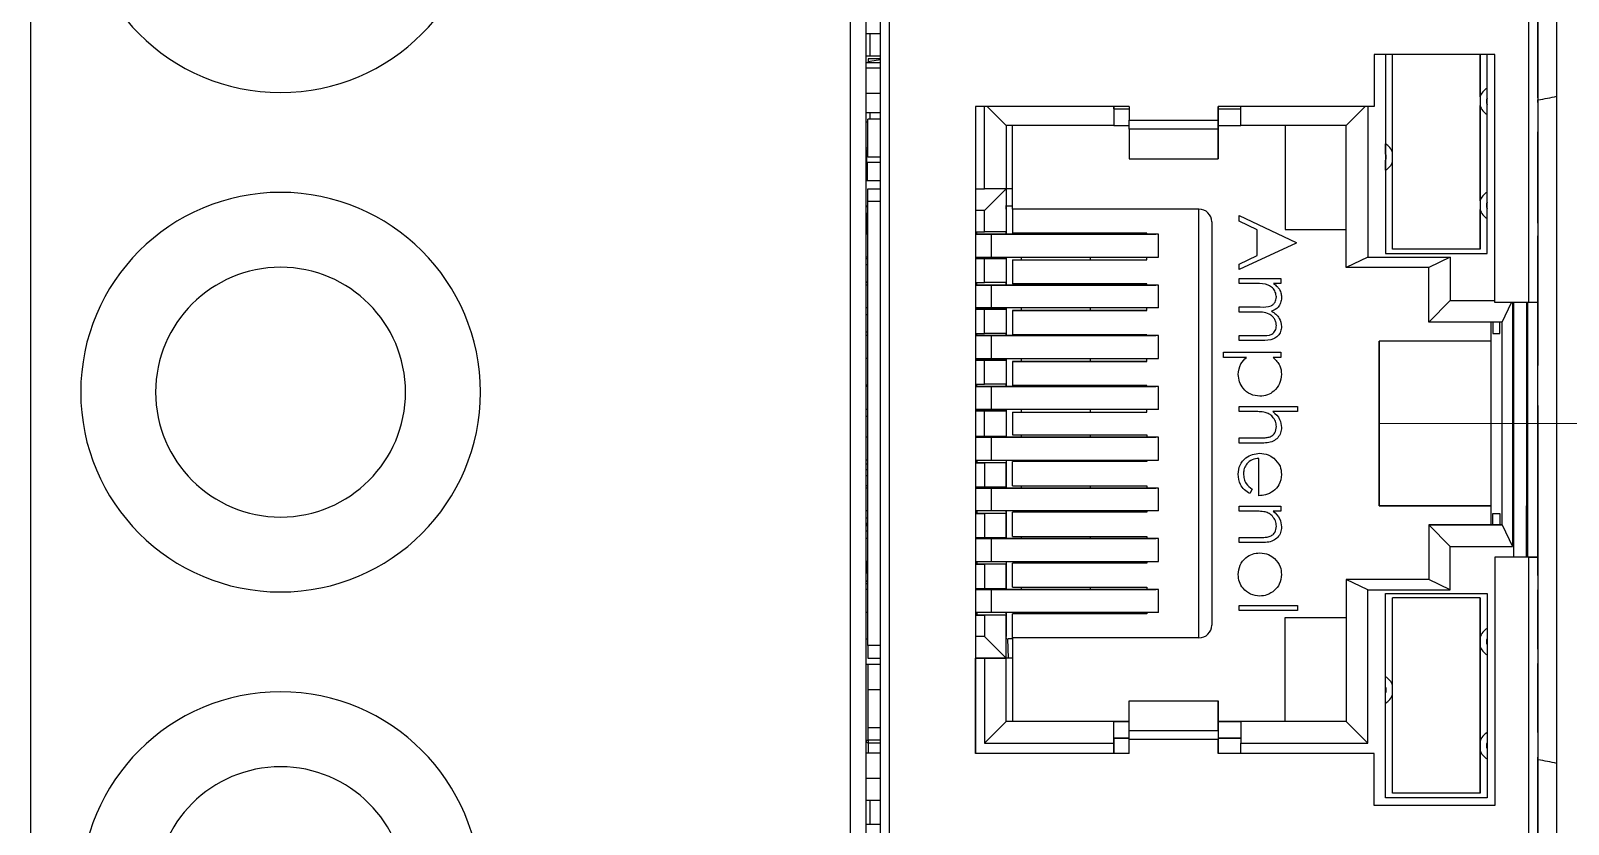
# Model space of a CAD drawing. Header units: millimetres. Extents: x 16 to 196, y 45 to 267.
# Drawn here: x 15.93 to 46.7, y 158.14 to 174.02 of the extents above; entities that cross this region are included whole.
import ezdxf

# ---------------------------------------------------------------- set-up
doc = ezdxf.new("R2010")
doc.units = ezdxf.units.MM

msp = doc.modelspace()

# ---------------------------------------------------------------- linework, layer by layer
at = {"color": 7, "linetype": 'Continuous', "lineweight": 25}
for p, q in [((15.932, 121.788), (15.932, 241.788)), ((32.642, 190.205), (32.642, 141.867)), ((32.937, 142.082), (32.937, 189.986)), ((33.114, 189.808), (33.114, 142.259)), ((32.34, 142.583), (32.34, 189.488)), ((46.472, 142.583), (46.472, 189.488)), ((45.916, 168.583), (45.916, 179.233)), ((46.094, 179.233), (46.094, 168.583)), ((46.094, 175.178), (46.094, 172.638)), ((46.094, 173.772), (46.094, 175.134)), ((46.094, 175.134), (46.094, 173.258)), ((46.094, 173.772), (46.094, 175.134)), ((46.094, 173.397), (46.094, 174.99)), ((46.094, 173.931), (46.094, 174.942)), ((32.937, 173.963), (32.642, 173.963)), ((46.094, 173.772), (46.094, 174.001)), ((46.094, 174.001), (46.094, 173.772)), ((46.094, 172.848), (46.094, 173.859)), ((45.23, 173.552), (42.817, 173.552)), ((42.817, 173.552), (42.817, 172.511)), ((43.046, 173.552), (43.046, 169.564)), ((43.046, 173.552), (43.046, 171.759)), ((43.186, 169.653), (43.186, 173.565)), ((44.938, 173.565), (44.938, 169.653)), ((44.938, 172.699), (44.938, 173.552)), ((45.078, 169.564), (45.078, 173.552)), ((45.23, 168.583), (45.23, 173.552)), ((46.094, 173.598), (46.094, 173.772)), ((46.094, 173.598), (46.094, 173.657)), ((46.094, 173.657), (46.094, 173.514)), ((46.094, 173.589), (46.094, 173.357)), ((46.094, 173.242), (46.094, 173.589)), ((46.094, 173.421), (46.094, 173.589)), ((46.094, 172.681), (46.094, 173.589)), ((32.937, 173.513), (32.642, 173.513)), ((32.642, 173.388), (32.937, 173.388)), ((32.937, 173.275), (32.642, 173.275)), ((32.692, 173.463), (32.692, 173.395)), ((32.937, 173.463), (32.692, 173.463)), ((32.937, 173.444), (32.725, 173.407)), ((46.094, 173.421), (46.094, 173.242)), ((46.094, 173.397), (46.094, 173.258)), ((32.937, 172.767), (32.642, 172.767)), ((44.938, 172.699), (44.938, 172.699)), ((46.094, 172.638), (46.094, 172.13)), ((46.094, 172.587), (46.094, 172.638)), ((32.642, 172.388), (32.937, 172.388)), ((37.915, 172.511), (34.842, 172.511)), ((34.842, 172.511), (34.842, 159.557)), ((34.842, 172.511), (34.842, 170.86)), ((35.019, 170.86), (35.019, 172.511)), ((35.451, 172.13), (35.07, 172.511)), ((37.61, 172.46), (37.61, 172.511)), ((37.61, 172.511), (37.61, 172.13)), ((37.61, 172.46), (37.915, 172.46)), ((37.61, 172.46), (37.61, 172.13)), ((37.915, 172.511), (37.915, 172.234)), ((42.817, 172.511), (39.693, 172.511)), ((39.693, 172.511), (39.693, 172.234)), ((39.693, 172.257), (39.693, 172.511)), ((39.693, 172.46), (40.15, 172.46)), ((40.15, 172.13), (40.15, 172.511)), ((42.258, 172.13), (42.639, 172.511)), ((42.69, 172.511), (42.69, 169.488)), ((44.938, 170.617), (44.938, 172.525)), ((46.094, 172.587), (46.094, 171.435)), ((32.683, 172.193), (32.642, 172.193)), ((32.683, 172.193), (32.642, 172.193)), ((32.683, 171.495), (32.683, 172.257)), ((32.937, 172.257), (32.683, 172.257)), ((32.937, 172.257), (32.683, 172.257)), ((32.683, 172.257), (32.683, 172.257)), ((37.61, 172.13), (35.451, 172.13)), ((35.451, 172.13), (35.451, 170.86)), ((35.451, 172.13), (35.451, 170.86)), ((35.578, 170.453), (35.578, 172.13)), ((37.61, 172.13), (37.61, 172.13)), ((37.61, 172.13), (37.915, 172.13)), ((37.915, 172.234), (39.693, 172.234)), ((37.915, 172.057), (37.915, 172.234)), ((39.693, 172.057), (37.915, 172.057)), ((37.915, 172.057), (37.915, 171.457)), ((39.693, 171.659), (39.693, 172.257)), ((39.693, 172.234), (39.693, 172.057)), ((39.693, 172.13), (40.15, 172.13)), ((39.693, 172.057), (39.693, 171.457)), ((42.258, 172.13), (40.15, 172.13)), ((41.039, 172.13), (41.039, 170.047)), ((42.258, 169.285), (42.258, 172.13)), ((46.094, 172.002), (46.094, 171.435)), ((46.094, 171.735), (46.094, 172.002)), ((46.094, 171.519), (46.094, 171.735)), ((32.642, 171.683), (32.683, 171.683)), ((32.642, 171.623), (32.657, 171.623)), ((32.657, 171.388), (32.642, 171.388)), ((32.657, 171.638), (32.683, 171.638)), ((32.657, 171.623), (32.657, 171.638)), ((32.657, 171.623), (32.657, 171.388)), ((32.937, 171.388), (32.657, 171.388)), ((32.657, 171.021), (32.657, 171.388)), ((32.937, 171.495), (32.683, 171.495)), ((37.915, 171.457), (39.693, 171.457)), ((39.693, 171.457), (39.693, 171.659)), ((43.046, 171.558), (43.046, 171.431)), ((46.094, 170.656), (46.094, 171.519)), ((46.094, 171.202), (46.094, 171.435)), ((43.046, 171.231), (43.046, 169.564)), ((32.937, 171.021), (32.642, 171.021)), ((32.683, 170.606), (32.683, 170.86)), ((32.683, 170.86), (32.937, 170.86)), ((34.842, 170.86), (34.842, 170.428)), ((34.842, 170.86), (35.019, 170.86)), ((35.451, 170.86), (35.019, 170.86)), ((35.451, 170.86), (35.019, 170.428)), ((35.578, 170.861), (35.451, 170.861)), ((35.451, 170.86), (35.451, 169.997)), ((35.451, 170.86), (35.451, 170.453)), ((46.094, 170.741), (46.094, 170.947)), ((32.683, 170.513), (32.642, 170.513)), ((32.683, 161.718), (32.683, 170.606)), ((35.451, 170.453), (35.451, 170.513)), ((35.451, 170.513), (35.451, 170.428)), ((46.094, 170.741), (46.094, 170.174)), ((46.094, 170.741), (46.094, 167.325)), ((46.094, 170.44), (46.094, 170.656)), ((32.683, 170.363), (32.642, 170.363)), ((32.642, 170.203), (32.657, 170.203)), ((32.657, 170.188), (32.657, 170.203)), ((32.683, 170.188), (32.657, 170.188)), ((32.657, 169.988), (32.657, 170.188)), ((34.842, 170.428), (34.842, 169.997)), ((35.019, 170.428), (34.842, 170.428)), ((35.019, 169.997), (35.019, 170.428)), ((35.451, 170.428), (35.451, 169.952)), ((39.312, 170.453), (35.578, 170.453)), ((35.578, 170.453), (35.578, 169.971)), ((39.312, 161.868), (39.312, 170.453)), ((39.566, 170.199), (39.566, 162.122)), ((40.113, 170.215), (40.113, 170.327)), ((40.113, 170.327), (41.256, 169.784)), ((40.479, 170.041), (40.113, 170.215)), ((44.938, 169.653), (44.938, 170.443)), ((46.094, 170.174), (46.094, 170.44)), ((32.642, 169.988), (32.683, 169.988)), ((32.683, 169.952), (32.642, 169.952)), ((34.842, 169.997), (34.842, 169.464)), ((34.842, 169.997), (35.019, 169.997)), ((35.151, 169.952), (34.842, 169.952)), ((34.842, 169.952), (38.448, 169.952)), ((35.451, 169.997), (35.019, 169.997)), ((38.505, 169.952), (35.151, 169.952)), ((35.151, 169.952), (35.151, 169.492)), ((35.451, 169.952), (35.451, 169.997)), ((35.451, 169.997), (35.451, 169.997)), ((38.271, 169.971), (35.578, 169.971)), ((35.753, 169.971), (35.753, 169.952)), ((37.131, 169.971), (37.131, 169.952)), ((38.271, 169.952), (38.271, 169.971)), ((38.505, 169.952), (38.271, 169.952)), ((38.505, 169.492), (38.505, 169.952)), ((40.479, 169.523), (40.479, 170.041)), ((41.039, 170.047), (42.258, 170.047)), ((46.094, 169.917), (46.094, 169.693)), ((46.094, 169.661), (46.094, 169.917)), ((41.256, 169.77), (40.113, 169.242)), ((41.256, 169.784), (41.256, 169.77)), ((43.046, 169.564), (45.078, 169.564)), ((43.046, 169.564), (43.046, 169.564)), ((43.046, 169.564), (45.078, 169.564)), ((44.938, 169.653), (43.186, 169.653)), ((44.938, 169.653), (44.938, 169.653)), ((32.683, 169.492), (32.642, 169.492)), ((32.642, 169.463), (32.683, 169.463)), ((32.683, 169.338), (32.642, 169.338)), ((34.837, 169.492), (35.151, 169.492)), ((34.842, 169.464), (34.842, 168.981)), ((34.865, 169.464), (34.842, 169.464)), ((34.842, 169.464), (35.019, 169.464)), ((35.451, 169.464), (34.865, 169.464)), ((35.019, 169.464), (35.451, 169.464)), ((35.019, 168.981), (35.019, 169.464)), ((35.151, 169.492), (38.505, 169.492)), ((35.451, 169.464), (35.451, 169.492)), ((35.451, 169.492), (35.451, 168.931)), ((35.451, 169.464), (35.451, 169.464)), ((35.451, 169.464), (35.451, 168.981)), ((35.578, 169.437), (35.578, 168.955)), ((35.578, 169.437), (38.271, 169.437)), ((35.753, 169.492), (35.753, 169.437)), ((37.131, 169.492), (37.131, 169.437)), ((38.271, 169.437), (38.271, 169.492)), ((40.113, 169.354), (40.479, 169.523)), ((40.113, 169.242), (40.113, 169.354)), ((42.69, 169.488), (42.258, 169.285)), ((43.909, 169.285), (42.258, 169.285)), ((42.69, 169.488), (44.341, 169.488)), ((44.341, 169.488), (43.909, 169.285)), ((43.909, 168.193), (43.909, 169.285)), ((44.341, 169.488), (44.341, 168.625)), ((32.642, 168.988), (32.683, 168.988)), ((32.683, 168.988), (32.642, 168.988)), ((32.683, 168.931), (32.642, 168.931)), ((34.842, 168.981), (34.842, 168.448)), ((34.842, 168.981), (35.019, 168.981)), ((34.842, 168.931), (38.448, 168.931)), ((35.451, 168.981), (35.019, 168.981)), ((38.505, 168.931), (35.151, 168.931)), ((35.151, 168.931), (35.151, 168.474)), ((35.451, 168.931), (35.451, 168.981)), ((35.451, 168.981), (35.451, 168.931)), ((35.451, 168.981), (35.451, 168.981)), ((35.451, 168.981), (35.451, 168.981)), ((38.271, 168.955), (35.578, 168.955)), ((35.753, 168.955), (35.753, 168.931)), ((37.131, 168.955), (37.131, 168.931)), ((38.271, 168.931), (38.271, 168.955)), ((38.505, 168.931), (38.271, 168.931)), ((38.505, 168.474), (38.505, 168.931)), ((40.113, 168.964), (40.113, 169.066)), ((40.113, 169.066), (40.948, 169.066)), ((40.465, 168.964), (40.113, 168.964)), ((40.948, 168.964), (40.803, 168.964)), ((40.948, 169.066), (40.948, 168.964)), ((46.094, 168.795), (46.094, 169.051)), ((43.909, 168.193), (44.341, 168.625)), ((44.341, 168.625), (45.23, 168.625)), ((32.683, 168.474), (32.642, 168.474)), ((32.683, 168.338), (32.642, 168.338)), ((34.842, 168.448), (34.842, 167.965)), ((34.865, 168.448), (34.842, 168.448)), ((34.842, 168.448), (35.019, 168.448)), ((34.943, 168.448), (34.842, 168.448)), ((35.451, 168.448), (34.865, 168.448)), ((34.943, 168.448), (35.451, 168.448)), ((35.019, 167.965), (35.019, 168.448)), ((35.019, 168.448), (35.451, 168.448)), ((38.505, 168.474), (35.151, 168.474)), ((35.451, 168.448), (35.451, 168.474)), ((35.451, 168.474), (35.451, 167.92)), ((35.451, 168.448), (35.451, 167.965)), ((35.451, 168.448), (35.451, 168.448)), ((35.578, 168.421), (35.578, 167.939)), ((35.578, 168.421), (38.271, 168.421)), ((35.578, 168.421), (35.578, 168.421)), ((38.271, 168.421), (35.578, 168.421)), ((35.753, 168.474), (35.753, 168.421)), ((37.131, 168.474), (37.131, 168.421)), ((38.271, 168.421), (38.271, 168.474)), ((40.113, 168.392), (40.113, 168.495)), ((40.113, 168.495), (40.538, 168.495)), ((40.438, 168.392), (40.113, 168.392)), ((45.916, 168.583), (45.23, 168.583)), ((45.382, 168.193), (45.566, 168.583)), ((45.586, 168.583), (45.586, 163.697)), ((45.611, 163.485), (45.611, 168.583)), ((45.865, 168.583), (45.865, 163.485)), ((45.865, 168.583), (45.865, 167.964)), ((45.865, 168.583), (45.865, 167.812)), ((45.891, 163.485), (45.891, 168.583)), ((46.094, 168.583), (45.916, 168.583)), ((46.094, 163.485), (46.094, 168.583)), ((45.382, 168.193), (43.909, 168.193)), ((45.154, 168.193), (45.154, 164.129)), ((45.19, 168.193), (45.19, 167.964)), ((45.332, 167.964), (45.332, 168.193)), ((45.382, 164.129), (45.382, 168.193)), ((46.094, 167.929), (46.094, 168.185)), ((32.683, 167.988), (32.642, 167.988)), ((32.683, 167.92), (32.642, 167.92)), ((34.842, 167.965), (34.842, 167.432)), ((34.842, 167.965), (35.019, 167.965)), ((35.151, 167.92), (34.842, 167.92)), ((34.842, 167.92), (38.448, 167.92)), ((35.451, 167.965), (35.019, 167.965)), ((38.505, 167.92), (35.151, 167.92)), ((35.151, 167.92), (35.151, 167.46)), ((35.451, 167.92), (35.451, 167.965)), ((35.451, 167.965), (35.451, 167.965)), ((38.271, 167.939), (35.578, 167.939)), ((35.753, 167.939), (35.753, 167.92)), ((37.131, 167.939), (37.131, 167.92)), ((38.271, 167.92), (38.271, 167.939)), ((38.505, 167.92), (38.271, 167.92)), ((38.505, 167.46), (38.505, 167.92)), ((40.113, 167.821), (40.113, 167.923)), ((40.113, 167.923), (40.566, 167.923)), ((40.566, 167.821), (40.113, 167.821)), ((42.919, 167.812), (42.919, 164.51)), ((45.154, 167.812), (42.919, 167.812)), ((42.919, 164.51), (42.919, 167.812)), ((45.19, 167.964), (45.332, 167.964)), ((45.865, 167.812), (45.865, 167.812)), ((45.865, 167.812), (45.865, 164.51)), ((32.683, 167.46), (32.642, 167.46)), ((34.837, 167.46), (35.151, 167.46)), ((34.842, 167.432), (34.842, 166.949)), ((34.865, 167.432), (34.842, 167.432)), ((34.842, 167.432), (35.019, 167.432)), ((35.451, 167.432), (34.865, 167.432)), ((35.019, 167.432), (35.451, 167.432)), ((35.019, 166.949), (35.019, 167.432)), ((35.151, 167.46), (38.505, 167.46)), ((35.451, 167.432), (35.451, 167.46)), ((35.451, 167.46), (35.451, 166.899)), ((35.451, 167.432), (35.451, 167.432)), ((35.451, 167.432), (35.451, 166.949)), ((35.578, 167.405), (35.578, 166.923)), ((35.578, 167.405), (38.271, 167.405)), ((35.578, 167.405), (35.578, 167.405)), ((38.271, 167.405), (35.578, 167.405)), ((35.753, 167.46), (35.753, 167.405)), ((37.131, 167.46), (37.131, 167.405)), ((38.271, 167.405), (38.271, 167.46)), ((39.805, 167.484), (39.805, 167.586)), ((39.805, 167.586), (40.948, 167.586)), ((40.264, 167.484), (39.805, 167.484)), ((40.948, 167.484), (40.794, 167.484)), ((40.948, 167.586), (40.948, 167.484)), ((46.094, 167.544), (46.094, 167.325)), ((46.094, 167.287), (46.094, 167.544)), ((32.642, 166.938), (32.683, 166.938)), ((32.683, 166.899), (32.642, 166.899)), ((34.842, 166.949), (34.842, 166.416)), ((34.842, 166.949), (35.019, 166.949)), ((35.151, 166.899), (34.842, 166.899)), ((34.842, 166.899), (38.448, 166.899)), ((35.451, 166.949), (35.019, 166.949)), ((38.505, 166.899), (35.151, 166.899)), ((35.151, 166.899), (35.151, 166.442)), ((35.451, 166.899), (35.451, 166.949)), ((35.451, 166.949), (35.451, 166.899)), ((35.451, 166.949), (35.451, 166.949)), ((35.451, 166.949), (35.451, 166.949)), ((38.271, 166.923), (35.578, 166.923)), ((35.753, 166.923), (35.753, 166.899)), ((37.131, 166.923), (37.131, 166.899)), ((38.271, 166.899), (38.271, 166.923)), ((38.505, 166.899), (38.271, 166.899)), ((38.505, 166.442), (38.505, 166.899)), ((40.113, 166.399), (40.113, 166.502)), ((40.113, 166.502), (41.285, 166.502)), ((41.285, 166.502), (41.285, 166.399)), ((46.094, 166.518), (46.094, 164.225)), ((32.683, 166.442), (32.642, 166.442)), ((32.683, 166.298), (32.642, 166.298)), ((35.151, 166.442), (34.837, 166.442)), ((34.842, 166.416), (34.842, 165.908)), ((34.865, 166.416), (34.842, 166.416)), ((34.842, 166.416), (35.019, 166.416)), ((34.943, 166.416), (34.842, 166.416)), ((35.451, 166.416), (34.865, 166.416)), ((34.943, 166.416), (35.451, 166.416)), ((35.019, 166.416), (35.451, 166.416)), ((35.019, 165.908), (35.019, 166.416)), ((38.505, 166.442), (35.151, 166.442)), ((35.451, 166.416), (35.451, 166.442)), ((35.451, 166.442), (35.451, 166.416)), ((35.451, 166.442), (35.451, 165.888)), ((35.451, 166.416), (35.451, 166.416)), ((35.451, 166.416), (35.451, 166.416)), ((35.451, 166.416), (35.451, 165.908)), ((35.578, 166.389), (35.578, 165.932)), ((35.578, 166.389), (38.271, 166.389)), ((35.753, 166.442), (35.753, 166.389)), ((37.131, 166.442), (37.131, 166.389)), ((38.271, 166.389), (38.271, 166.442)), ((40.415, 166.399), (40.113, 166.399)), ((41.285, 166.399), (40.791, 166.399)), ((32.683, 165.888), (32.642, 165.888)), ((34.842, 165.908), (34.842, 165.374)), ((34.842, 165.908), (35.019, 165.908)), ((35.151, 165.888), (34.842, 165.888)), ((34.842, 165.888), (38.448, 165.888)), ((35.019, 165.908), (35.451, 165.908)), ((38.505, 165.888), (35.151, 165.888)), ((35.151, 165.888), (35.151, 165.428)), ((35.451, 165.908), (35.451, 165.888)), ((35.451, 165.908), (35.451, 165.908)), ((35.578, 165.932), (38.271, 165.932)), ((35.753, 165.932), (35.753, 165.888)), ((37.131, 165.932), (37.131, 165.888)), ((38.271, 165.932), (38.271, 165.888)), ((38.505, 165.888), (38.271, 165.888)), ((38.505, 165.428), (38.505, 165.888)), ((40.113, 165.769), (40.113, 165.872)), ((40.113, 165.872), (40.506, 165.872)), ((46.094, 165.972), (46.094, 165.716)), ((46.094, 165.972), (46.094, 165.972)), ((46.094, 165.716), (46.094, 165.972)), ((40.54, 165.769), (40.113, 165.769)), ((32.683, 165.428), (32.642, 165.428)), ((32.683, 165.348), (32.642, 165.348)), ((32.642, 165.238), (32.683, 165.238)), ((34.837, 165.428), (35.151, 165.428)), ((34.842, 165.374), (34.842, 164.892)), ((34.865, 165.374), (34.842, 165.374)), ((34.842, 165.374), (35.019, 165.374)), ((35.451, 165.374), (34.865, 165.374)), ((35.451, 165.374), (35.019, 165.374)), ((35.019, 165.374), (35.019, 164.892)), ((35.151, 165.428), (38.505, 165.428)), ((35.451, 165.428), (35.451, 165.374)), ((35.451, 165.428), (35.451, 164.867)), ((35.451, 165.374), (35.451, 165.374)), ((35.451, 164.892), (35.451, 165.374)), ((35.578, 164.916), (35.578, 165.399)), ((38.271, 165.399), (35.578, 165.399)), ((35.753, 165.428), (35.753, 165.399)), ((37.131, 165.428), (37.131, 165.399)), ((38.271, 165.428), (38.271, 165.399)), ((40.509, 164.714), (40.509, 165.462)), ((32.683, 165.113), (32.642, 165.113)), ((46.094, 164.786), (46.094, 165.042)), ((32.683, 164.913), (32.642, 164.913)), ((32.683, 164.867), (32.642, 164.867)), ((34.842, 164.892), (34.842, 164.358)), ((34.842, 164.892), (35.019, 164.892)), ((35.151, 164.867), (34.842, 164.867)), ((34.842, 164.867), (38.448, 164.867)), ((35.019, 164.892), (35.451, 164.892)), ((38.505, 164.867), (35.151, 164.867)), ((35.151, 164.867), (35.151, 164.41)), ((35.451, 164.867), (35.451, 164.917)), ((35.451, 164.917), (35.451, 164.917)), ((35.451, 164.917), (35.451, 164.867)), ((35.451, 164.892), (35.451, 164.867)), ((35.451, 164.892), (35.451, 164.892)), ((35.578, 164.916), (38.271, 164.916)), ((35.753, 164.916), (35.753, 164.867)), ((37.131, 164.916), (37.131, 164.867)), ((38.271, 164.916), (38.271, 164.867)), ((38.505, 164.867), (38.271, 164.867)), ((38.505, 164.41), (38.505, 164.867)), ((40.377, 164.849), (40.329, 164.758)), ((32.683, 164.41), (32.642, 164.41)), ((35.151, 164.41), (34.837, 164.41)), ((34.842, 164.358), (34.842, 163.876)), ((34.865, 164.358), (34.842, 164.358)), ((34.842, 164.358), (35.019, 164.358)), ((35.451, 164.358), (34.865, 164.358)), ((35.019, 164.358), (35.019, 163.876)), ((35.451, 164.358), (35.019, 164.358)), ((38.505, 164.41), (35.151, 164.41)), ((35.451, 164.384), (35.451, 164.41)), ((35.451, 164.41), (35.451, 164.384)), ((35.451, 164.41), (35.451, 164.358)), ((35.451, 164.41), (35.451, 163.856)), ((35.451, 164.384), (35.451, 164.384)), ((35.451, 163.876), (35.451, 164.358)), ((35.451, 164.358), (35.451, 164.358)), ((35.578, 163.9), (35.578, 164.383)), ((38.271, 164.383), (35.578, 164.383)), ((35.753, 164.41), (35.753, 164.383)), ((37.131, 164.41), (37.131, 164.383)), ((38.271, 164.41), (38.271, 164.383)), ((40.113, 164.406), (40.113, 164.509)), ((40.113, 164.509), (40.948, 164.509)), ((40.415, 164.406), (40.113, 164.406)), ((40.948, 164.406), (40.798, 164.406)), ((40.948, 164.509), (40.948, 164.406)), ((42.919, 164.51), (42.919, 164.51)), ((42.919, 164.51), (45.154, 164.51)), ((45.154, 164.51), (42.919, 164.51)), ((45.19, 164.357), (45.332, 164.357)), ((45.19, 164.129), (45.19, 164.357)), ((45.332, 164.357), (45.332, 164.129)), ((45.865, 164.51), (45.865, 164.51)), ((45.865, 163.485), (45.865, 164.51)), ((45.865, 164.357), (45.865, 163.485)), ((45.865, 164.357), (45.865, 164.357)), ((45.865, 163.485), (45.865, 164.357)), ((32.683, 164.263), (32.642, 164.263)), ((32.657, 164.163), (32.642, 164.163)), ((32.642, 164.148), (32.657, 164.148)), ((32.683, 164.113), (32.642, 164.113)), ((32.642, 164.013), (32.683, 164.013)), ((32.657, 164.163), (32.683, 164.163)), ((32.657, 164.148), (32.657, 164.163)), ((43.909, 164.129), (44.341, 163.697)), ((45.382, 164.129), (43.909, 164.129)), ((43.909, 164.129), (43.909, 163.037)), ((43.909, 164.129), (45.332, 164.129)), ((45.332, 164.129), (45.382, 164.129)), ((45.382, 164.129), (45.586, 163.697)), ((46.094, 163.118), (46.094, 164.241)), ((32.683, 163.856), (32.642, 163.856)), ((34.842, 163.876), (34.842, 163.342)), ((34.842, 163.876), (35.019, 163.876)), ((35.151, 163.856), (34.842, 163.856)), ((34.842, 163.856), (38.448, 163.856)), ((35.019, 163.876), (35.451, 163.876)), ((38.505, 163.856), (35.151, 163.856)), ((35.151, 163.856), (35.151, 163.396)), ((35.451, 163.876), (35.451, 163.856)), ((35.451, 163.876), (35.451, 163.876)), ((35.578, 163.9), (38.271, 163.9)), ((35.753, 163.9), (35.753, 163.856)), ((37.131, 163.9), (37.131, 163.856)), ((38.271, 163.9), (38.271, 163.856)), ((38.505, 163.856), (38.271, 163.856)), ((38.505, 163.396), (38.505, 163.856)), ((40.113, 163.776), (40.113, 163.879)), ((40.113, 163.879), (40.506, 163.879)), ((40.54, 163.776), (40.113, 163.776)), ((44.341, 162.833), (44.341, 163.697)), ((44.341, 163.697), (45.586, 163.697)), ((32.683, 163.396), (32.642, 163.396)), ((34.837, 163.396), (35.151, 163.396)), ((35.151, 163.396), (38.505, 163.396)), ((35.451, 163.396), (35.451, 163.342)), ((35.451, 163.396), (35.451, 162.835)), ((35.753, 163.396), (35.753, 163.367)), ((37.131, 163.396), (37.131, 163.367)), ((38.271, 163.396), (38.271, 163.367)), ((45.23, 163.485), (45.23, 158.515)), ((45.916, 163.485), (45.23, 163.485)), ((45.611, 163.485), (45.23, 163.485)), ((45.891, 163.485), (45.611, 163.485)), ((46.094, 163.485), (45.891, 163.485)), ((45.916, 152.835), (45.916, 163.485)), ((45.916, 163.485), (46.094, 163.485)), ((46.094, 163.485), (46.094, 152.835)), ((46.094, 163.407), (46.094, 163.15)), ((32.657, 163.178), (32.642, 163.178)), ((32.657, 163.178), (32.657, 163.163)), ((32.683, 163.163), (32.657, 163.163)), ((34.842, 163.342), (34.842, 162.86)), ((34.865, 163.342), (34.842, 163.342)), ((34.842, 163.342), (35.019, 163.342)), ((35.451, 163.342), (34.865, 163.342)), ((35.451, 163.342), (35.019, 163.342)), ((35.019, 163.342), (35.019, 162.86)), ((35.451, 163.342), (35.451, 163.342)), ((35.451, 162.86), (35.451, 163.342)), ((35.578, 162.884), (35.578, 163.367)), ((38.271, 163.367), (35.578, 163.367)), ((46.094, 163.375), (46.094, 161.098)), ((46.094, 163.117), (46.094, 163.118)), ((32.683, 162.835), (32.642, 162.835)), ((32.683, 162.835), (32.642, 162.835)), ((34.842, 162.86), (34.842, 162.326)), ((34.842, 162.86), (35.019, 162.86)), ((35.151, 162.835), (34.842, 162.835)), ((34.842, 162.835), (38.448, 162.835)), ((35.019, 162.86), (35.451, 162.86)), ((38.505, 162.835), (35.151, 162.835)), ((35.151, 162.835), (35.151, 162.378)), ((35.451, 162.835), (35.451, 162.885)), ((35.451, 162.86), (35.451, 162.835)), ((35.451, 162.86), (35.451, 162.86)), ((35.578, 162.884), (38.271, 162.884)), ((35.753, 162.884), (35.753, 162.835)), ((37.131, 162.884), (37.131, 162.835)), ((38.271, 162.884), (38.271, 162.835)), ((38.505, 162.835), (38.271, 162.835)), ((38.505, 162.378), (38.505, 162.835)), ((40.942, 163), (40.942, 163)), ((42.69, 162.833), (42.258, 163.037)), ((43.909, 163.037), (42.258, 163.037)), ((42.258, 163.037), (42.258, 160.192)), ((43.909, 163.037), (42.258, 163.037)), ((42.69, 159.76), (42.69, 162.833)), ((42.69, 162.833), (44.341, 162.833)), ((44.341, 162.833), (43.909, 163.037)), ((46.094, 162.829), (46.094, 162.605)), ((46.094, 162.573), (46.094, 162.829)), ((40.113, 162.414), (40.113, 162.516)), ((40.113, 162.516), (41.285, 162.516)), ((41.285, 162.516), (41.285, 162.414)), ((43.046, 162.757), (45.078, 162.757)), ((43.046, 158.668), (43.046, 162.757)), ((43.046, 161.091), (43.046, 162.757)), ((43.186, 158.757), (43.186, 162.668)), ((44.938, 162.668), (43.186, 162.668)), ((44.938, 162.668), (44.938, 158.757)), ((44.938, 161.879), (44.938, 162.668)), ((45.078, 162.757), (45.078, 158.668)), ((46.094, 162.573), (46.094, 162.573)), ((32.683, 162.378), (32.642, 162.378)), ((35.151, 162.378), (34.837, 162.378)), ((34.842, 162.326), (34.842, 161.896)), ((34.865, 162.326), (34.842, 162.326)), ((34.842, 162.326), (35.019, 162.326)), ((35.451, 162.326), (34.865, 162.326)), ((35.019, 162.326), (35.019, 161.896)), ((35.451, 162.326), (35.019, 162.326)), ((38.505, 162.378), (35.151, 162.378)), ((35.451, 162.352), (35.451, 162.378)), ((35.451, 162.378), (35.451, 162.326)), ((35.451, 162.378), (35.451, 161.896)), ((35.451, 161.464), (35.451, 162.326)), ((35.451, 162.326), (35.451, 162.326)), ((35.578, 161.868), (35.578, 162.351)), ((38.271, 162.351), (35.578, 162.351)), ((35.753, 162.378), (35.753, 162.351)), ((37.131, 162.378), (37.131, 162.351)), ((38.271, 162.378), (38.271, 162.351)), ((41.285, 162.414), (40.113, 162.414)), ((41.039, 162.275), (42.258, 162.275)), ((41.039, 162.275), (41.039, 162.275)), ((41.039, 162.275), (42.258, 162.275)), ((41.039, 160.192), (41.039, 162.275)), ((34.842, 161.896), (34.842, 161.462)), ((35.019, 161.896), (34.842, 161.896)), ((35.451, 161.464), (35.019, 161.896)), ((35.451, 161.846), (35.451, 161.896)), ((35.451, 161.87), (35.451, 161.846)), ((35.451, 161.463), (35.451, 161.87)), ((35.578, 161.85), (35.488, 161.847)), ((35.578, 161.85), (35.488, 161.847)), ((39.312, 161.868), (35.578, 161.868)), ((35.578, 161.868), (35.578, 160.192)), ((35.578, 161.868), (35.578, 161.463)), ((39.558, 162.061), (39.558, 162.061)), ((44.938, 161.879), (44.938, 161.879)), ((46.094, 161.643), (46.094, 161.899)), ((32.683, 161.846), (32.642, 161.846)), ((32.683, 161.845), (32.642, 161.845)), ((32.683, 161.718), (32.683, 161.464)), ((35.488, 161.847), (35.488, 161.847)), ((44.938, 159.796), (44.938, 161.705)), ((32.937, 161.337), (32.642, 161.337)), ((32.683, 161.464), (32.937, 161.464)), ((34.842, 161.464), (35.451, 161.464)), ((34.842, 159.557), (34.842, 161.462)), ((34.842, 161.462), (35.019, 161.462)), ((35.451, 161.462), (34.842, 161.462)), ((34.842, 161.462), (34.907, 161.462)), ((34.842, 161.462), (34.907, 161.462)), ((34.907, 161.462), (34.907, 161.464)), ((35.019, 161.462), (35.019, 159.76)), ((35.451, 161.462), (35.019, 161.462)), ((35.451, 161.464), (35.451, 161.463)), ((35.451, 161.462), (35.451, 161.463)), ((35.578, 161.463), (35.451, 161.463)), ((35.451, 161.462), (35.451, 161.462)), ((35.451, 160.192), (35.451, 161.462)), ((35.451, 160.192), (35.451, 161.462)), ((32.683, 160.829), (32.683, 160.067)), ((32.937, 160.829), (32.683, 160.829)), ((43.046, 160.763), (43.046, 160.89)), ((37.915, 160.61), (39.693, 160.61)), ((37.915, 160.011), (37.915, 160.61)), ((39.693, 160.011), (39.693, 160.61)), ((39.693, 160.61), (39.693, 160.408)), ((39.693, 160.408), (39.693, 159.862)), ((43.046, 158.668), (43.046, 160.563)), ((32.937, 160.067), (32.683, 160.067)), ((35.451, 160.192), (35.019, 159.76)), ((37.61, 160.192), (35.451, 160.192)), ((35.578, 160.192), (35.451, 160.192)), ((35.451, 160.192), (35.451, 160.192)), ((37.915, 160.192), (35.578, 160.192)), ((37.61, 160.192), (37.61, 160.192)), ((37.61, 159.862), (37.61, 160.192)), ((37.61, 159.76), (37.61, 160.192)), ((37.61, 160.192), (37.915, 160.192)), ((37.915, 160.011), (39.693, 160.011)), ((37.915, 159.834), (37.915, 160.011)), ((41.039, 160.192), (39.693, 160.192)), ((39.693, 160.192), (40.15, 160.192)), ((39.693, 160.011), (39.693, 159.834)), ((40.15, 160.192), (40.15, 159.76)), ((42.258, 160.192), (40.15, 160.192)), ((40.15, 160.192), (40.15, 160.192)), ((42.258, 160.192), (41.039, 160.192)), ((42.258, 160.192), (42.69, 159.76)), ((46.094, 160.232), (46.094, 159.481)), ((32.642, 159.818), (32.692, 159.818)), ((32.692, 159.818), (32.692, 159.768)), ((32.692, 159.768), (32.937, 159.768)), ((32.692, 159.768), (32.692, 159.559)), ((35.019, 159.76), (37.61, 159.76)), ((37.61, 159.862), (37.61, 159.557)), ((37.61, 159.862), (37.915, 159.862)), ((37.61, 159.862), (37.61, 159.862)), ((37.915, 159.862), (37.61, 159.862)), ((37.61, 159.557), (37.61, 159.76)), ((37.915, 159.557), (37.915, 159.834)), ((39.693, 159.834), (37.915, 159.834)), ((39.693, 159.862), (39.693, 159.846)), ((39.693, 159.862), (40.15, 159.862)), ((40.15, 159.862), (39.693, 159.862)), ((39.693, 159.846), (39.693, 159.811)), ((39.693, 159.557), (39.693, 159.834)), ((39.693, 159.811), (39.693, 159.557)), ((40.15, 159.557), (40.15, 159.76)), ((40.15, 159.76), (42.69, 159.76)), ((46.094, 159.938), (46.094, 159.43)), ((32.937, 159.559), (32.642, 159.559)), ((37.915, 159.557), (34.842, 159.557)), ((37.61, 159.557), (34.842, 159.557)), ((37.915, 159.557), (37.61, 159.557)), ((42.817, 159.557), (39.693, 159.557)), ((40.15, 159.557), (39.693, 159.557)), ((42.817, 159.557), (40.15, 159.557)), ((42.817, 158.515), (42.817, 159.557)), ((44.938, 158.757), (44.938, 159.622)), ((46.094, 159.687), (46.094, 159.43)), ((46.094, 159.43), (46.094, 159.481)), ((46.094, 156.89), (46.094, 159.43)), ((46.094, 157.825), (46.094, 159.386)), ((46.094, 159.219), (46.094, 158.209)), ((32.937, 159.051), (32.642, 159.051)), ((32.937, 158.613), (32.642, 158.613)), ((45.23, 158.515), (42.817, 158.515)), ((45.078, 158.668), (43.046, 158.668)), ((44.938, 158.757), (43.186, 158.757)), ((44.938, 158.757), (44.938, 158.757)), ((46.094, 158.243), (46.094, 158.47)), ((46.094, 158.458), (46.094, 158.272)), ((46.094, 158.272), (46.094, 158.057)), ((46.094, 157.825), (46.094, 158.243)), ((32.642, 158.138), (32.937, 158.138))]:
    msp.add_line(p, q, dxfattribs=at)
at = {"color": 8, "linetype": 'Continuous', "lineweight": 25}
for p, q in [((32.725, 173.963), (32.725, 173.513)), ((32.725, 172.388), (32.725, 172.257)), ((32.683, 171.623), (32.657, 171.623)), ((32.672, 171.388), (32.672, 171.021)), ((32.937, 170.606), (32.683, 170.606)), ((32.657, 170.363), (32.657, 170.203)), ((32.657, 170.203), (32.683, 170.203)), ((32.672, 170.188), (32.672, 169.988)), ((34.865, 169.952), (34.865, 169.997)), ((34.865, 169.464), (34.865, 169.492)), ((34.865, 168.931), (34.865, 168.981)), ((34.865, 168.448), (34.865, 168.474)), ((34.865, 167.92), (34.865, 167.965)), ((34.865, 167.432), (34.865, 167.46)), ((34.865, 166.899), (34.865, 166.949)), ((34.865, 166.416), (34.865, 166.442)), ((34.865, 165.908), (34.865, 165.888)), ((34.865, 165.428), (34.865, 165.374)), ((34.865, 164.892), (34.865, 164.867)), ((34.865, 164.41), (34.865, 164.358)), ((32.683, 164.148), (32.657, 164.148)), ((32.657, 164.148), (32.657, 164.113)), ((34.865, 163.876), (34.865, 163.856)), ((32.657, 163.396), (32.657, 163.178)), ((34.865, 163.396), (34.865, 163.342)), ((32.657, 163.178), (32.683, 163.178)), ((32.642, 162.958), (32.683, 162.958)), ((34.865, 162.86), (34.865, 162.835)), ((34.865, 162.378), (34.865, 162.326)), ((32.937, 161.718), (32.683, 161.718)), ((35.501, 161.463), (35.488, 161.847)), ((32.692, 160.829), (32.692, 161.337)), ((32.692, 159.818), (32.692, 160.067)), ((32.937, 159.818), (32.692, 159.818)), ((32.725, 158.613), (32.725, 158.138))]:
    msp.add_line(p, q, dxfattribs=at)
at = {"color": 7, "linetype": 'Continuous', "lineweight": 18}
msp.add_line((42.919, 166.161), (181.713, 166.161), dxfattribs=at)
at = {"color": 7, "linetype": 'Continuous', "lineweight": 25, "flags": 128}
for points in [[(35.151, 168.931), (35.028, 168.931), (34.86, 168.931), (34.842, 168.931)], [(35.151, 168.474), (35.028, 168.474), (34.86, 168.474), (34.837, 168.474)], [(39.558, 162.061), (39.561, 162.073), (39.566, 162.122)]]:
    msp.add_lwpolyline(points, dxfattribs=at)
at = {"color": 7, "linetype": 'Continuous', "lineweight": 25}
for centre, radius, start, end in [((20.932, 176.788), 4, 90, 270), ((20.932, 176.788), 4, 270, 90), ((32.742, 173.308), 0.1, 100.0349, 127.5147), ((32.742, 173.308), 0.1, 100.0349, 127.4247), ((45.23, 172.612), 0.305, 120, 163.4022), ((45.23, 172.612), 0.305, 120, 163.4022), ((45.23, 172.612), 0.165, 157.3801, 202.6199), ((45.23, 172.612), 0.305, 196.5978, 240), ((42.893, 171.495), 0.305, 16.5978, 60), ((42.893, 171.495), 0.305, 16.5978, 60), ((32.657, 171.623), 0.015, 90, 180), ((32.657, 171.623), 0.015, 90, 180), ((42.893, 171.495), 0.165, 337.3801, 22.6199), ((42.893, 171.495), 0.305, 300, 343.4022), ((20.932, 166.788), 4, 90, 270), ((20.932, 166.788), 4, 270, 90), ((45.23, 170.53), 0.305, 120, 163.4022), ((45.23, 170.53), 0.305, 120, 163.4022), ((32.742, 170.567), 0.1, 212.5627, 233.4167), ((35.44, 163.115), 7.398, 88.9273, 90), ((45.23, 170.53), 0.165, 157.3801, 202.6199), ((32.657, 170.203), 0.015, 180, 270), ((39.312, 170.199), 0.254, 0, 90), ((39.312, 170.199), 0.254, 360, 90), ((45.23, 170.53), 0.305, 196.5978, 240), ((20.932, 166.788), 2.5, 90, 270), ((20.932, 166.788), 2.5, 270, 90), ((32.657, 164.148), 0.015, 90, 180), ((32.657, 164.148), 0.015, 90, 180), ((32.657, 163.178), 0.015, 180, 270), ((32.692, 162.958), 0.05, 101.0684, 180), ((32.692, 162.958), 0.05, 101.0684, 180), ((39.312, 162.122), 0.254, 270, 360), ((45.23, 161.792), 0.305, 120, 163.4022), ((45.23, 161.792), 0.305, 120, 163.4022), ((45.23, 161.792), 0.165, 157.3801, 202.6199), ((45.23, 161.792), 0.305, 196.5978, 240), ((42.893, 160.827), 0.305, 16.5978, 60), ((42.893, 160.827), 0.305, 16.5978, 60), ((20.932, 156.788), 4, 90, 270), ((20.932, 156.788), 4, 270, 90), ((42.893, 160.827), 0.165, 337.3801, 22.6199), ((42.893, 160.827), 0.305, 300, 343.4022), ((32.692, 159.818), 0.05, 180, 270), ((45.23, 159.709), 0.305, 120, 163.4022), ((45.23, 159.709), 0.305, 120, 163.4022), ((45.23, 159.709), 0.165, 157.3801, 202.6199), ((45.23, 159.709), 0.305, 196.5978, 240), ((20.932, 156.788), 2.5, 90, 270), ((20.932, 156.788), 2.5, 270, 90)]:
    msp.add_arc(centre, radius, start, end, dxfattribs=at)
for centre, start_param, end_param in [((35.29, 173.298), 5.756612, 5.820333), ((35.29, 158.77), 0.462853, 0.526574)]:
    msp.add_ellipse(centre, major_axis=(12.497, 0), ratio=0.105104, start_param=start_param, end_param=end_param, dxfattribs=at)
for points, knots in [([(44.938, 172.699), (44.938, 172.699), (44.938, 172.698), (44.938, 172.688), (44.938, 172.661), (44.938, 172.612), (44.938, 172.564), (44.938, 172.537), (44.938, 172.527), (44.938, 172.526), (44.938, 172.525)], [0, 0, 0, 0, 0.062983, 0.12601, 0.25131, 0.500458, 0.749297, 0.874214, 0.937239, 1, 1, 1, 1]), ([(43.046, 171.558), (43.046, 171.584), (43.046, 171.629), (43.046, 171.685), (43.046, 171.72), (43.046, 171.741), (43.046, 171.756), (43.046, 171.758), (43.046, 171.759)], [0, 0, 0, 0, 0.277591, 0.500754, 0.62514, 0.751255, 0.8748, 1, 1, 1, 1]), ([(43.046, 171.231), (43.046, 171.232), (43.046, 171.234), (43.046, 171.248), (43.046, 171.27), (43.046, 171.305), (43.046, 171.36), (43.046, 171.406), (43.046, 171.431)], [0, 0, 0, 0, 0.1237813, 0.2486299, 0.3719663, 0.4991505, 0.7206163, 1, 1, 1, 1]), ([(46.094, 171.088), (46.094, 171.105), (46.094, 171.135), (46.094, 171.182), (46.094, 171.202)], [0, 0, 0, 0, 0.5599892, 1, 1, 1, 1]), ([(46.094, 170.947), (46.094, 170.976), (46.094, 171.027), (46.094, 171.069), (46.094, 171.088)], [0, 0, 0, 0, 0.560011, 1, 1, 1, 1]), ([(44.938, 170.617), (44.938, 170.616), (44.938, 170.615), (44.938, 170.605), (44.938, 170.578), (44.938, 170.53), (44.938, 170.481), (44.938, 170.454), (44.938, 170.444), (44.938, 170.443), (44.938, 170.443)], [0, 0, 0, 0, 0.062983, 0.125998, 0.251306, 0.500455, 0.749298, 0.874212, 0.93724, 1, 1, 1, 1]), ([(46.094, 169.693), (46.094, 169.665), (46.094, 169.61), (46.094, 169.463), (46.094, 169.33), (46.094, 169.249)], [0, 0, 0, 0, 0.281128, 0.562032, 1, 1, 1, 1]), ([(46.094, 169.302), (46.094, 169.336), (46.094, 169.405), (46.094, 169.498), (46.094, 169.57), (46.094, 169.656), (46.094, 169.659), (46.094, 169.661)], [0, 0, 0, 0, 0.125005, 0.249907, 0.375022, 0.500194, 1, 1, 1, 1]), ([(46.094, 169.051), (46.094, 169.053), (46.094, 169.055), (46.094, 169.122), (46.094, 169.172), (46.094, 169.234), (46.094, 169.279), (46.094, 169.302)], [0, 0, 0, 0, 0.498872, 0.624077, 0.7494, 0.874668, 1, 1, 1, 1]), ([(46.094, 169.249), (46.094, 169.197), (46.094, 169.093), (46.094, 168.924), (46.094, 168.868), (46.094, 168.835)], [0, 0, 0, 0, 0.281317, 0.561894, 1, 1, 1, 1]), ([(40.86, 168.694), (40.856, 168.727), (40.848, 168.795), (40.787, 168.879), (40.662, 168.962), (40.546, 168.963), (40.465, 168.964)], [0, 0, 0, 0, 0.186544, 0.373348, 0.56013, 1, 1, 1, 1]), ([(40.803, 168.964), (40.828, 168.945), (40.873, 168.912), (40.906, 168.868), (40.921, 168.848)], [0, 0, 0, 0, 0.5601488, 1, 1, 1, 1]), ([(40.538, 168.495), (40.613, 168.492), (40.707, 168.488), (40.801, 168.545), (40.848, 168.602), (40.856, 168.657), (40.86, 168.694)], [0, 0, 0, 0, 0.500538, 0.6259, 0.751368, 1, 1, 1, 1]), ([(40.963, 168.676), (40.96, 168.642), (40.953, 168.576), (40.892, 168.467), (40.811, 168.431), (40.761, 168.41)], [0, 0, 0, 0, 0.28081, 0.561508, 1, 1, 1, 1]), ([(40.921, 168.848), (40.934, 168.817), (40.958, 168.762), (40.962, 168.702), (40.963, 168.676)], [0, 0, 0, 0, 0.559742, 1, 1, 1, 1]), ([(40.921, 168.848), (40.934, 168.817), (40.958, 168.762), (40.962, 168.702), (40.963, 168.676)], [0, 0, 0, 0, 0.559742, 1, 1, 1, 1]), ([(46.094, 168.835), (46.094, 168.773), (46.094, 168.662), (46.094, 168.467), (46.094, 168.382)], [0, 0, 0, 0, 0.560822, 1, 1, 1, 1]), ([(46.094, 168.439), (46.094, 168.469), (46.094, 168.529), (46.094, 168.639), (46.094, 168.782), (46.094, 168.79), (46.094, 168.795)], [0, 0, 0, 0, 0.125688, 0.251267, 0.500654, 1, 1, 1, 1]), ([(40.86, 168.121), (40.859, 168.145), (40.855, 168.193), (40.824, 168.258), (40.778, 168.313), (40.659, 168.394), (40.536, 168.393), (40.438, 168.392)], [0, 0, 0, 0, 0.125316, 0.250663, 0.376086, 0.501516, 1, 1, 1, 1]), ([(40.761, 168.41), (40.792, 168.391), (40.853, 168.353), (40.939, 168.253), (40.954, 168.16), (40.963, 168.104)], [0, 0, 0, 0, 0.281261, 0.562092, 1, 1, 1, 1]), ([(46.094, 168.185), (46.094, 168.184), (46.094, 168.182), (46.094, 168.248), (46.094, 168.302), (46.094, 168.367), (46.094, 168.415), (46.094, 168.439)], [0, 0, 0, 0, 0.499625, 0.624794, 0.749911, 0.874955, 1, 1, 1, 1]), ([(46.094, 168.382), (46.094, 168.328), (46.094, 168.221), (46.094, 168.08), (46.094, 167.942), (46.094, 167.934), (46.094, 167.929)], [0, 0, 0, 0, 0.187124, 0.373778, 0.560488, 1, 1, 1, 1]), ([(40.566, 167.923), (40.637, 167.921), (40.726, 167.918), (40.81, 167.98), (40.851, 168.035), (40.857, 168.087), (40.86, 168.121)], [0, 0, 0, 0, 0.4994487, 0.6249344, 0.7505625, 1, 1, 1, 1]), ([(40.963, 168.104), (40.96, 168.069), (40.954, 168), (40.896, 167.909), (40.768, 167.823), (40.649, 167.822), (40.566, 167.821)], [0, 0, 0, 0, 0.186886, 0.373577, 0.560267, 1, 1, 1, 1]), ([(40.098, 167.143), (40.108, 167.217), (40.126, 167.351), (40.222, 167.443), (40.264, 167.484)], [0, 0, 0, 0, 0.558465, 1, 1, 1, 1]), ([(40.794, 167.484), (40.849, 167.432), (40.947, 167.339), (40.958, 167.205), (40.963, 167.146)], [0, 0, 0, 0, 0.558418, 1, 1, 1, 1]), ([(40.533, 166.707), (40.469, 166.715), (40.34, 166.729), (40.199, 166.849), (40.112, 166.992), (40.103, 167.093), (40.098, 167.143)], [0, 0, 0, 0, 0.2795398, 0.559272, 0.7795588, 1, 1, 1, 1]), ([(40.963, 167.146), (40.956, 167.082), (40.941, 166.954), (40.825, 166.811), (40.684, 166.721), (40.583, 166.712), (40.533, 166.707)], [0, 0, 0, 0, 0.2796262, 0.5594313, 0.7797034, 1, 1, 1, 1]), ([(46.094, 166.901), (46.094, 166.945), (46.094, 167.033), (46.094, 167.174), (46.094, 167.245), (46.094, 167.287)], [0, 0, 0, 0, 0.2801886, 0.5604738, 1, 1, 1, 1]), ([(46.094, 166.261), (46.094, 166.265), (46.094, 166.274), (46.094, 166.376), (46.094, 166.553), (46.094, 166.742), (46.094, 166.848), (46.094, 166.901)], [0, 0, 0, 0, 0.250636, 0.500578, 0.749857, 0.874936, 1, 1, 1, 1]), ([(46.094, 166.518), (46.094, 166.473), (46.094, 166.354), (46.094, 166.277), (46.094, 166.266), (46.094, 166.261)], [0, 0, 0, 0, 0.231559, 0.615383, 1, 1, 1, 1]), ([(40.639, 166.384), (40.598, 166.389), (40.523, 166.4), (40.448, 166.399), (40.415, 166.399)], [0, 0, 0, 0, 0.559644, 1, 1, 1, 1]), ([(40.86, 166.1), (40.857, 166.136), (40.849, 166.208), (40.79, 166.293), (40.72, 166.355), (40.666, 166.374), (40.639, 166.384)], [0, 0, 0, 0, 0.2795514, 0.5593871, 0.7797074, 1, 1, 1, 1]), ([(40.791, 166.399), (40.844, 166.351), (40.94, 166.264), (40.956, 166.137), (40.963, 166.082)], [0, 0, 0, 0, 0.55994, 1, 1, 1, 1]), ([(40.506, 165.872), (40.542, 165.872), (40.605, 165.871), (40.668, 165.88), (40.696, 165.884)], [0, 0, 0, 0, 0.560283, 1, 1, 1, 1]), ([(40.506, 165.872), (40.542, 165.872), (40.605, 165.871), (40.668, 165.88), (40.696, 165.884)], [0, 0, 0, 0, 0.560283, 1, 1, 1, 1]), ([(40.963, 166.082), (40.96, 166.044), (40.953, 165.969), (40.893, 165.871), (40.76, 165.771), (40.63, 165.77), (40.54, 165.769)], [0, 0, 0, 0, 0.187021, 0.373894, 0.560598, 1, 1, 1, 1]), ([(40.696, 165.884), (40.722, 165.892), (40.775, 165.909), (40.849, 165.983), (40.856, 166.055), (40.86, 166.1)], [0, 0, 0, 0, 0.281323, 0.561483, 1, 1, 1, 1]), ([(40.098, 165.144), (40.104, 165.208), (40.116, 165.334), (40.237, 165.471), (40.38, 165.55), (40.479, 165.56), (40.528, 165.564)], [0, 0, 0, 0, 0.279886, 0.558859, 0.779464, 1, 1, 1, 1]), ([(40.528, 165.564), (40.585, 165.559), (40.687, 165.55), (40.77, 165.493), (40.807, 165.468)], [0, 0, 0, 0, 0.559425, 1, 1, 1, 1]), ([(40.528, 165.564), (40.585, 165.559), (40.687, 165.55), (40.77, 165.493), (40.807, 165.468)], [0, 0, 0, 0, 0.559425, 1, 1, 1, 1]), ([(46.094, 165.341), (46.094, 165.374), (46.094, 165.44), (46.094, 165.529), (46.094, 165.603), (46.094, 165.709), (46.094, 165.713), (46.094, 165.716)], [0, 0, 0, 0, 0.125195, 0.250427, 0.375762, 0.501015, 1, 1, 1, 1]), ([(46.094, 165.716), (46.094, 165.651), (46.094, 165.534), (46.094, 165.359), (46.094, 165.282)], [0, 0, 0, 0, 0.559763, 1, 1, 1, 1]), ([(40.509, 165.462), (40.463, 165.456), (40.373, 165.446), (40.271, 165.365), (40.21, 165.264), (40.204, 165.192), (40.201, 165.157)], [0, 0, 0, 0, 0.279963, 0.559358, 0.779525, 1, 1, 1, 1]), ([(40.807, 165.468), (40.858, 165.417), (40.948, 165.325), (40.958, 165.198), (40.963, 165.141)], [0, 0, 0, 0, 0.558575, 1, 1, 1, 1]), ([(40.807, 165.468), (40.858, 165.417), (40.948, 165.325), (40.958, 165.198), (40.963, 165.141)], [0, 0, 0, 0, 0.558575, 1, 1, 1, 1]), ([(46.094, 165.042), (46.094, 165.046), (46.094, 165.05), (46.094, 165.136), (46.094, 165.215), (46.094, 165.291), (46.094, 165.341)], [0, 0, 0, 0, 0.4994986, 0.6252054, 0.7508876, 1, 1, 1, 1]), ([(46.094, 165.282), (46.094, 165.2), (46.094, 165.076), (46.094, 164.942), (46.094, 164.841), (46.094, 164.793), (46.094, 164.788), (46.094, 164.786)], [0, 0, 0, 0, 0.24892, 0.374132, 0.499186, 0.749097, 1, 1, 1, 1]), ([(40.329, 164.758), (40.291, 164.781), (40.216, 164.828), (40.119, 164.959), (40.106, 165.074), (40.098, 165.144)], [0, 0, 0, 0, 0.280918, 0.561407, 1, 1, 1, 1]), ([(40.201, 165.157), (40.204, 165.122), (40.21, 165.053), (40.26, 164.936), (40.332, 164.882), (40.377, 164.849)], [0, 0, 0, 0, 0.280534, 0.560967, 1, 1, 1, 1]), ([(40.963, 165.141), (40.954, 165.067), (40.939, 164.934), (40.842, 164.845), (40.799, 164.805)], [0, 0, 0, 0, 0.558917, 1, 1, 1, 1]), ([(40.799, 164.805), (40.748, 164.775), (40.658, 164.722), (40.555, 164.717), (40.509, 164.714)], [0, 0, 0, 0, 0.558898, 1, 1, 1, 1]), ([(40.639, 164.391), (40.598, 164.396), (40.523, 164.407), (40.448, 164.407), (40.415, 164.406)], [0, 0, 0, 0, 0.559655, 1, 1, 1, 1]), ([(40.86, 164.107), (40.857, 164.143), (40.849, 164.215), (40.79, 164.3), (40.72, 164.362), (40.666, 164.381), (40.639, 164.391)], [0, 0, 0, 0, 0.2795511, 0.5593719, 0.7797024, 1, 1, 1, 1]), ([(40.798, 164.406), (40.85, 164.358), (40.944, 164.271), (40.957, 164.144), (40.963, 164.089)], [0, 0, 0, 0, 0.559139, 1, 1, 1, 1]), ([(46.094, 164.497), (46.094, 164.49), (46.094, 164.476), (46.094, 164.377), (46.094, 164.251), (46.094, 164.225)], [0, 0, 0, 0, 0.442419, 0.882378, 1, 1, 1, 1]), ([(46.094, 163.798), (46.094, 163.879), (46.094, 164.041), (46.094, 164.251), (46.094, 164.405), (46.094, 164.486), (46.094, 164.493), (46.094, 164.497)], [0, 0, 0, 0, 0.186465, 0.372748, 0.559297, 0.779392, 1, 1, 1, 1]), ([(40.963, 164.089), (40.96, 164.051), (40.953, 163.976), (40.893, 163.878), (40.76, 163.778), (40.63, 163.777), (40.54, 163.776)], [0, 0, 0, 0, 0.187022, 0.37389, 0.560609, 1, 1, 1, 1]), ([(40.696, 163.891), (40.723, 163.899), (40.776, 163.916), (40.849, 163.99), (40.856, 164.062), (40.86, 164.107)], [0, 0, 0, 0, 0.281193, 0.561328, 1, 1, 1, 1]), ([(46.094, 164.241), (46.094, 164.234), (46.094, 164.22), (46.094, 164.133), (46.094, 163.981), (46.094, 163.858), (46.094, 163.797)], [0, 0, 0, 0, 0.281243, 0.561228, 0.781014, 1, 1, 1, 1]), ([(40.506, 163.879), (40.542, 163.879), (40.605, 163.878), (40.668, 163.887), (40.696, 163.891)], [0, 0, 0, 0, 0.560251, 1, 1, 1, 1]), ([(40.506, 163.879), (40.542, 163.879), (40.605, 163.878), (40.668, 163.887), (40.696, 163.891)], [0, 0, 0, 0, 0.560251, 1, 1, 1, 1]), ([(46.094, 163.15), (46.094, 163.174), (46.094, 163.223), (46.094, 163.383), (46.094, 163.589), (46.094, 163.728), (46.094, 163.798)], [0, 0, 0, 0, 0.2805358, 0.5598297, 0.7797118, 1, 1, 1, 1]), ([(46.094, 163.797), (46.094, 163.743), (46.094, 163.637), (46.094, 163.485), (46.094, 163.436), (46.094, 163.407)], [0, 0, 0, 0, 0.279849, 0.559628, 1, 1, 1, 1]), ([(40.098, 163.138), (40.105, 163.202), (40.118, 163.33), (40.236, 163.471), (40.378, 163.557), (40.478, 163.567), (40.528, 163.571)], [0, 0, 0, 0, 0.279778, 0.55918, 0.779594, 1, 1, 1, 1]), ([(40.528, 163.571), (40.59, 163.565), (40.7, 163.554), (40.787, 163.487), (40.825, 163.457)], [0, 0, 0, 0, 0.559285, 1, 1, 1, 1]), ([(40.528, 163.571), (40.59, 163.565), (40.7, 163.554), (40.787, 163.487), (40.825, 163.457)], [0, 0, 0, 0, 0.55929, 1, 1, 1, 1]), ([(40.825, 163.457), (40.869, 163.405), (40.95, 163.313), (40.959, 163.192), (40.963, 163.138)], [0, 0, 0, 0, 0.55888, 1, 1, 1, 1]), ([(40.825, 163.457), (40.869, 163.405), (40.95, 163.313), (40.959, 163.192), (40.963, 163.138)], [0, 0, 0, 0, 0.55888, 1, 1, 1, 1]), ([(40.528, 162.707), (40.465, 162.714), (40.338, 162.73), (40.195, 162.845), (40.11, 162.988), (40.102, 163.088), (40.098, 163.138)], [0, 0, 0, 0, 0.279522, 0.559381, 0.779507, 1, 1, 1, 1]), ([(40.963, 163.138), (40.956, 163.071), (40.943, 162.949), (40.861, 162.86), (40.825, 162.821)], [0, 0, 0, 0, 0.559182, 1, 1, 1, 1]), ([(46.094, 163.366), (46.094, 163.366), (46.094, 163.3), (46.094, 163.157), (46.094, 163.133), (46.094, 163.117)], [0, 0, 0, 0, 0.001212, 0.299656, 1, 1, 1, 1]), ([(40.825, 162.821), (40.776, 162.784), (40.687, 162.718), (40.577, 162.71), (40.528, 162.707)], [0, 0, 0, 0, 0.559218, 1, 1, 1, 1]), ([(46.094, 162.605), (46.094, 162.576), (46.094, 162.519), (46.094, 162.366), (46.094, 162.226), (46.094, 162.141)], [0, 0, 0, 0, 0.281083, 0.561725, 1, 1, 1, 1]), ([(46.094, 162.195), (46.094, 162.228), (46.094, 162.294), (46.094, 162.387), (46.094, 162.461), (46.094, 162.566), (46.094, 162.57), (46.094, 162.573)], [0, 0, 0, 0, 0.125289, 0.250485, 0.375711, 0.501003, 1, 1, 1, 1]), ([(46.094, 161.899), (46.094, 161.899), (46.094, 161.898), (46.094, 161.981), (46.094, 162.041), (46.094, 162.114), (46.094, 162.168), (46.094, 162.195)], [0, 0, 0, 0, 0.499061, 0.624344, 0.749593, 0.874769, 1, 1, 1, 1]), ([(44.938, 161.705), (44.938, 161.705), (44.938, 161.707), (44.938, 161.717), (44.938, 161.744), (44.938, 161.792), (44.938, 161.841), (44.938, 161.868), (44.938, 161.878), (44.938, 161.879), (44.938, 161.879)], [0, 0, 0, 0, 0.0630024, 0.1260357, 0.2513632, 0.5005188, 0.74929, 0.8741922, 0.9372406, 1, 1, 1, 1]), ([(46.094, 162.141), (46.094, 162.057), (46.094, 161.93), (46.094, 161.792), (46.094, 161.689), (46.094, 161.645), (46.094, 161.644), (46.094, 161.643)], [0, 0, 0, 0, 0.248687, 0.373898, 0.499073, 0.748868, 1, 1, 1, 1]), ([(46.094, 161.354), (46.094, 161.347), (46.094, 161.334), (46.094, 161.241), (46.094, 161.12), (46.094, 161.098)], [0, 0, 0, 0, 0.4490265, 0.8953613, 1, 1, 1, 1]), ([(46.094, 160.665), (46.094, 160.746), (46.094, 160.909), (46.094, 161.114), (46.094, 161.324), (46.094, 161.342), (46.094, 161.354)], [0, 0, 0, 0, 0.186815, 0.373656, 0.560748, 1, 1, 1, 1]), ([(43.046, 160.89), (43.046, 160.916), (43.046, 160.961), (43.046, 161.017), (43.046, 161.051), (43.046, 161.073), (43.046, 161.088), (43.046, 161.09), (43.046, 161.091)], [0, 0, 0, 0, 0.278026, 0.499443, 0.625622, 0.750553, 0.875039, 1, 1, 1, 1]), ([(46.094, 161.098), (46.094, 161.09), (46.094, 161.079), (46.094, 160.906), (46.094, 160.771), (46.094, 160.696), (46.094, 160.658)], [0, 0, 0, 0, 0.499358, 0.749004, 0.87447, 1, 1, 1, 1]), ([(46.094, 160.671), (46.094, 160.708), (46.094, 160.782), (46.094, 160.914), (46.094, 161.079), (46.094, 161.09), (46.094, 161.098)], [0, 0, 0, 0, 0.1253933, 0.2507999, 0.5006592, 1, 1, 1, 1]), ([(43.046, 160.563), (43.046, 160.564), (43.046, 160.566), (43.046, 160.58), (43.046, 160.602), (43.046, 160.637), (43.046, 160.692), (43.046, 160.738), (43.046, 160.763)], [0, 0, 0, 0, 0.123597, 0.249338, 0.371575, 0.500459, 0.72023, 1, 1, 1, 1]), ([(46.094, 160.232), (46.094, 160.239), (46.094, 160.251), (46.094, 160.424), (46.094, 160.559), (46.094, 160.634), (46.094, 160.671)], [0, 0, 0, 0, 0.499304, 0.749003, 0.87447, 1, 1, 1, 1]), ([(46.094, 159.975), (46.094, 159.98), (46.094, 159.99), (46.094, 160.123), (46.094, 160.373), (46.094, 160.567), (46.094, 160.665)], [0, 0, 0, 0, 0.281267, 0.560796, 0.780458, 1, 1, 1, 1]), ([(46.094, 160.658), (46.094, 160.621), (46.094, 160.547), (46.094, 160.416), (46.094, 160.25), (46.094, 160.239), (46.094, 160.232)], [0, 0, 0, 0, 0.1253759, 0.2508134, 0.5005716, 1, 1, 1, 1]), ([(46.094, 160.224), (46.094, 160.174), (46.094, 160.001), (46.094, 159.986), (46.094, 159.975)], [0, 0, 0, 0, 0.289247, 1, 1, 1, 1]), ([(44.938, 159.622), (44.938, 159.623), (44.938, 159.624), (44.938, 159.634), (44.938, 159.661), (44.938, 159.709), (44.938, 159.758), (44.938, 159.785), (44.938, 159.795), (44.938, 159.796), (44.938, 159.796)], [0, 0, 0, 0, 0.063002, 0.126035, 0.251363, 0.500526, 0.749289, 0.874191, 0.937239, 1, 1, 1, 1])]:
    msp.add_open_spline(points, degree=3, knots=knots, dxfattribs=at)

doc.saveas('drawing.dxf')
